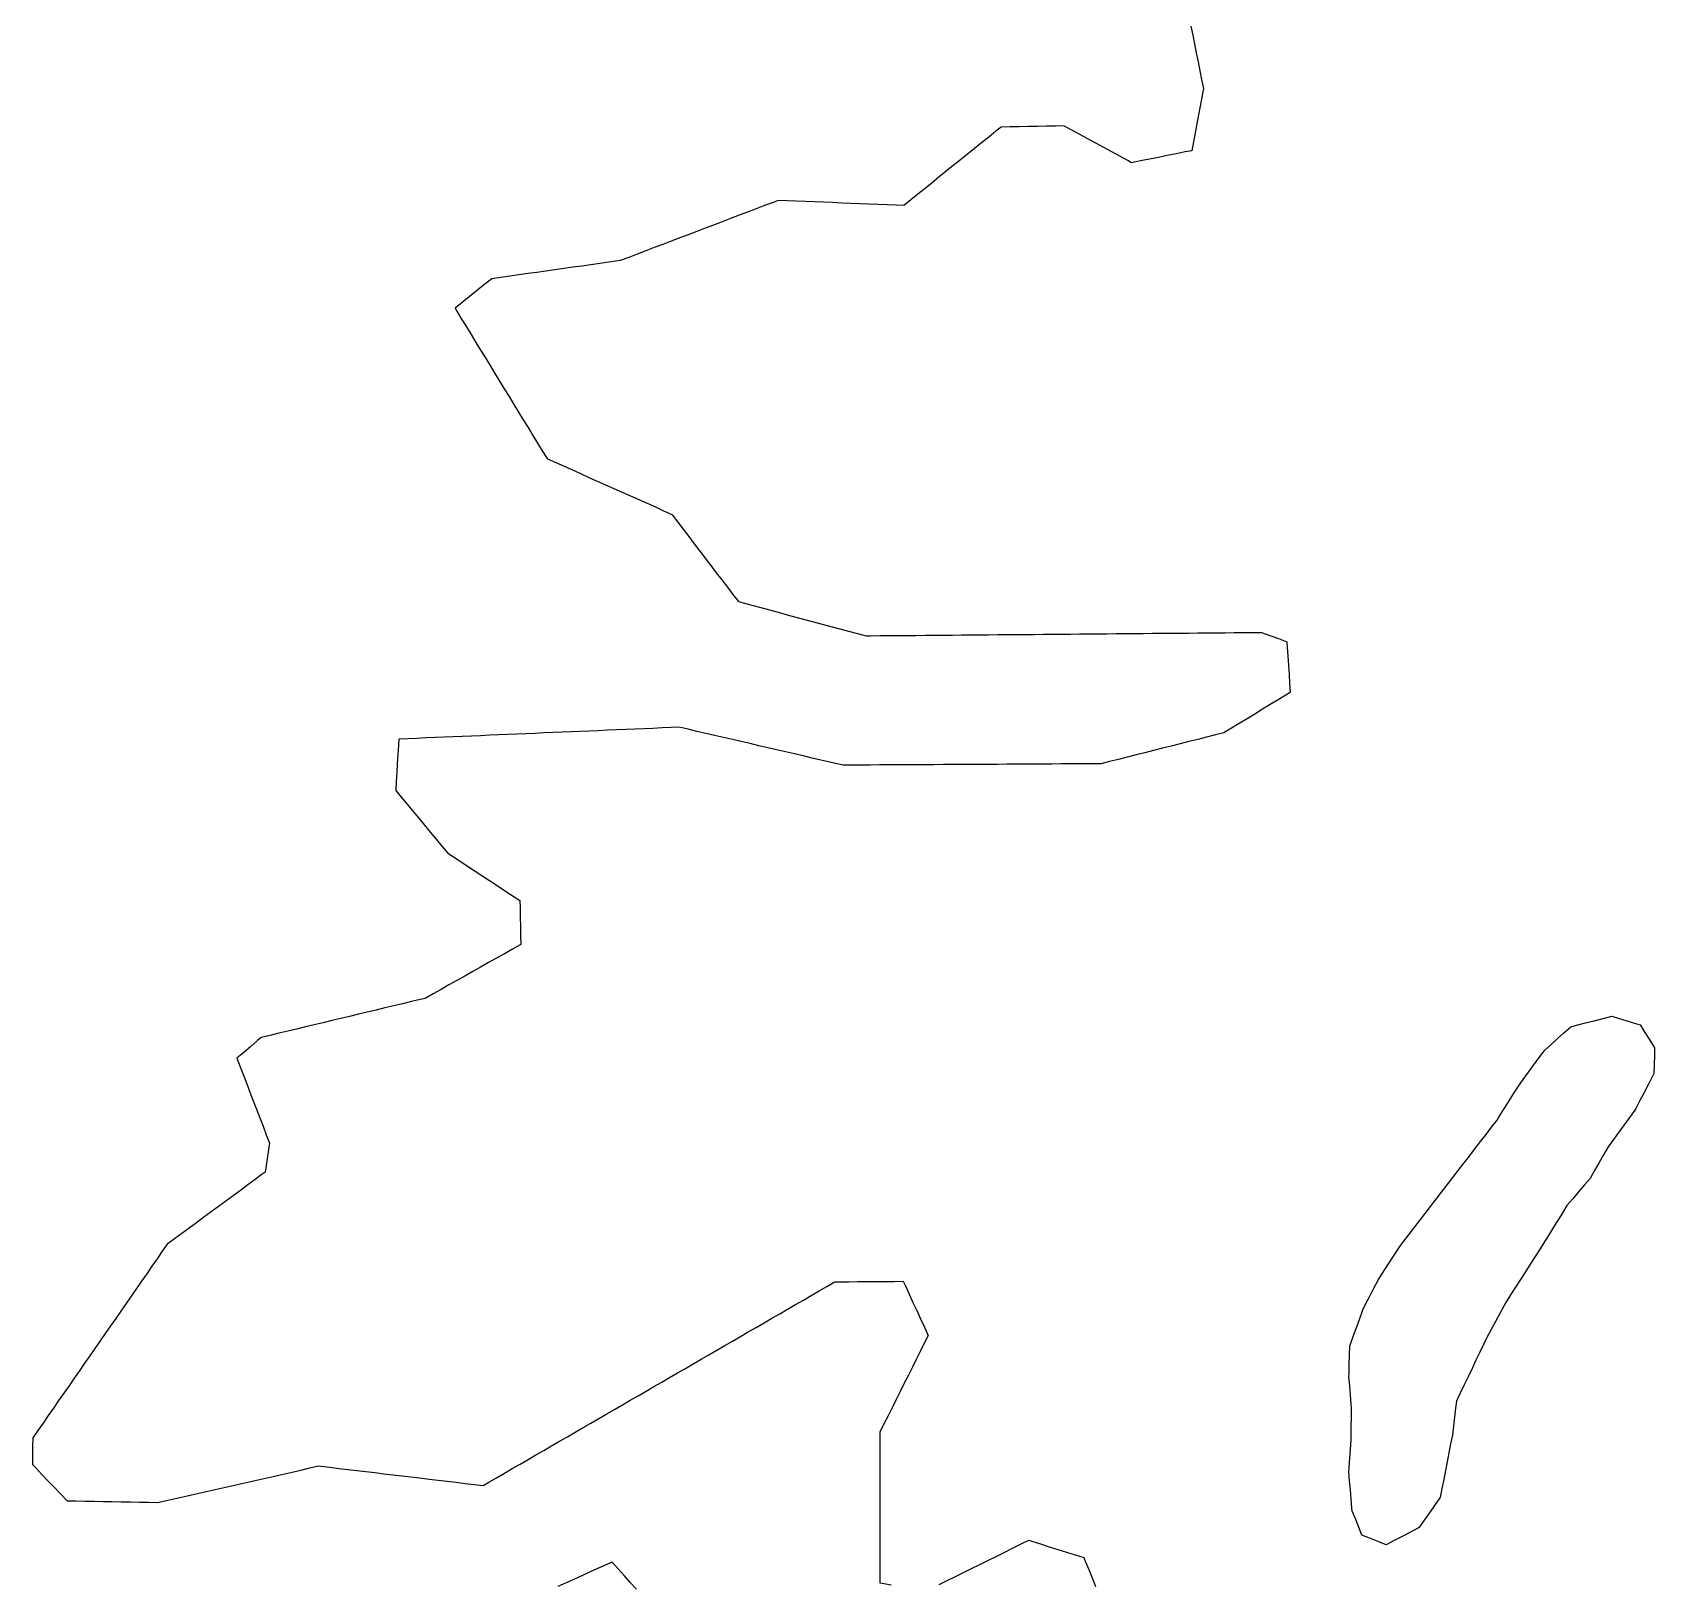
# Model space of a CAD drawing. Header units: millimetres. Extents: x 0 to 2762, y 6 to 2482.
# Drawn here: x 387.5 to 566, y 1112.4 to 1283.1 of the extents above; entities that cross this region are included whole.
import ezdxf

# ---------------------------------------------------------------- set-up
doc = ezdxf.new("R2010")
doc.units = ezdxf.units.MM
for name, color, linetype in [('ALL_HOLES', 1, 'Continuous'), ('ALL_ISLANDS', 7, 'Continuous'), ('OUTLINE_ISLAND_01', 7, 'Continuous'), ('OUTLINE_ISLAND_01_HOLE_63', 1, 'Continuous')]:
    doc.layers.add(name, color=color, linetype=linetype)

msp = doc.modelspace()

# ---------------------------------------------------------------- linework, layer by layer
at = {"layer": 'ALL_HOLES'}
msp.add_lwpolyline([(564.3739, 1173.9313), (564.9039, 1173.0833), (565.4339, 1172.2353), (565.9639, 1171.3873), (565.9453, 1170.5567), (565.923, 1169.5569), (565.9007, 1168.5572), (565.7494, 1168.2672), (565.2868, 1167.3806), (564.8242, 1166.494), (564.3617, 1165.6074), (563.8991, 1164.7208), (563.7757, 1164.55), (563.1902, 1163.7393), (562.6048, 1162.9285), (562.0193, 1162.1178), (561.4339, 1161.3071), (560.8484, 1160.4964), (560.3538, 1159.631), (559.8576, 1158.7628), (559.3614, 1157.8946), (558.8652, 1157.0264), (558.2612, 1156.3178), (557.6125, 1155.5568), (556.9638, 1154.7958), (556.3151, 1154.0347), (556.2016, 1153.8492), (555.6796, 1152.9963), (555.1576, 1152.1433), (554.6356, 1151.2904), (554.1136, 1150.4374), (553.9066, 1150.1143), (553.3671, 1149.2723), (552.8276, 1148.4303), (552.2881, 1147.5884), (551.7486, 1146.7464), (551.2092, 1145.9044), (550.6697, 1145.0624), (550.1302, 1144.2204), (549.5907, 1143.3784), (549.41, 1143.043), (548.9356, 1142.1627), (548.4612, 1141.2824), (547.9869, 1140.402), (547.5125, 1139.5217), (547.1753, 1138.8161), (546.7442, 1137.9138), (546.313, 1137.0115), (545.8818, 1136.1093), (545.4507, 1135.207), (545.0195, 1134.3047), (544.5884, 1133.4024), (544.1572, 1132.5001), (544.0691, 1131.7547), (543.9518, 1130.7616), (543.8344, 1129.7685), (543.7171, 1128.7754), (543.5306, 1127.8213), (543.3389, 1126.8398), (543.1471, 1125.8584), (542.9554, 1124.8769), (542.7636, 1123.8955), (542.5719, 1122.914), (542.3801, 1121.9326), (542.3392, 1121.874), (541.7666, 1121.0542), (541.194, 1120.2344), (540.6214, 1119.4145), (540.0488, 1118.5947), (539.9894, 1118.5637), (539.1025, 1118.1018), (538.2156, 1117.6398), (537.3287, 1117.1778), (536.4418, 1116.7158), (535.6367, 1117.0355), (534.7072, 1117.4044), (533.7778, 1117.7734), (533.4593, 1118.5583), (533.0833, 1119.485), (532.7073, 1120.4116), (532.6779, 1120.7524), (532.5918, 1121.7486), (532.5058, 1122.7449), (532.4197, 1123.7412), (532.3337, 1124.7375), (532.3714, 1125.2514), (532.4445, 1126.2487), (532.5177, 1127.246), (532.5909, 1128.2433), (532.5954, 1128.7375), (532.6046, 1129.7374), (532.6138, 1130.7374), (532.6229, 1131.7374), (532.5854, 1132.198), (532.5043, 1133.1947), (532.4231, 1134.1914), (532.342, 1135.1881), (532.3529, 1135.5716), (532.3814, 1136.5712), (532.4098, 1137.5708), (532.4383, 1138.5704), (532.5192, 1138.7965), (532.856, 1139.7381), (533.1928, 1140.6797), (533.5295, 1141.6213), (533.8663, 1142.5629), (534.1792, 1143.175), (534.6342, 1144.0655), (535.0893, 1144.9559), (535.5443, 1145.8464), (535.759, 1146.1788), (536.3017, 1147.0187), (536.8444, 1147.8587), (537.387, 1148.6986), (537.9297, 1149.5386), (538.2689, 1149.9788), (538.8792, 1150.7709), (539.4896, 1151.563), (540.0999, 1152.3552), (540.7103, 1153.1473), (541.3206, 1153.9394), (541.931, 1154.7316), (542.5413, 1155.5237), (543.1517, 1156.3158), (543.762, 1157.1079), (544.3724, 1157.9001), (544.9827, 1158.6922), (545.5931, 1159.4843), (546.2034, 1160.2765), (546.8138, 1161.0686), (547.4241, 1161.8607), (548.0345, 1162.6529), (548.6448, 1163.445), (548.7901, 1163.6757), (549.323, 1164.5219), (549.8558, 1165.3681), (550.3887, 1166.2143), (550.9215, 1167.0605), (550.937, 1167.0819), (551.5247, 1167.891), (552.1123, 1168.7001), (552.7, 1169.5092), (553.2876, 1170.3183), (553.8753, 1171.1274), (554.511, 1171.7009), (555.2535, 1172.3708), (555.996, 1173.0406), (556.7385, 1173.7104), (557.3877, 1173.8773), (558.3562, 1174.1263), (559.3247, 1174.3752), (560.2933, 1174.6242), (561.2618, 1174.8731), (561.9653, 1174.6602), (562.9224, 1174.3706), (563.8795, 1174.0809)], close=True, dxfattribs=at)
at = {"layer": 'ALL_ISLANDS'}
for points in [[(514.9535, 1283.801), (515.1497, 1282.8204), (515.3458, 1281.8398), (515.542, 1280.8593), (515.7382, 1279.8787), (515.9344, 1278.8981), (516.1305, 1277.9176), (516.3267, 1276.937), (516.1495, 1275.9953), (515.9645, 1275.0126), (515.7795, 1274.0299), (515.5946, 1273.0471), (515.4096, 1272.0644), (515.2246, 1271.0816), (515.0397, 1270.0989), (514.3164, 1269.9529), (513.3362, 1269.7551), (512.3559, 1269.5573), (511.3757, 1269.3595), (510.3955, 1269.1617), (509.4152, 1268.9639), (508.435, 1268.7661), (508.003, 1269.0005), (507.1241, 1269.4774), (506.2451, 1269.9544), (505.3662, 1270.4313), (504.4873, 1270.9082), (503.6083, 1271.3852), (502.7294, 1271.8621), (501.8505, 1272.3391), (500.9715, 1272.816), (500.0737, 1272.801), (499.0738, 1272.7843), (498.074, 1272.7677), (497.0741, 1272.751), (496.0742, 1272.7343), (495.0744, 1272.7176), (494.0745, 1272.7009), (493.4888, 1272.2283), (492.7106, 1271.6003), (491.9324, 1270.9723), (491.1541, 1270.3443), (490.3759, 1269.7164), (489.5977, 1269.0884), (488.8194, 1268.4604), (488.0412, 1267.8324), (487.263, 1267.2045), (486.4847, 1266.5765), (485.7065, 1265.9485), (484.9283, 1265.3205), (484.15, 1264.6926), (483.3718, 1264.0646), (482.5352, 1264.0981), (481.536, 1264.138), (480.5368, 1264.178), (479.5376, 1264.218), (478.5384, 1264.258), (477.5392, 1264.298), (476.54, 1264.338), (475.5408, 1264.3779), (474.5416, 1264.4179), (473.5424, 1264.4579), (472.5432, 1264.4979), (471.544, 1264.5379), (470.5448, 1264.5779), (469.5456, 1264.6179), (468.9943, 1264.408), (468.0597, 1264.0522), (467.1251, 1263.6964), (466.1906, 1263.3406), (465.256, 1262.9848), (464.3214, 1262.629), (463.3869, 1262.2732), (462.4523, 1261.9174), (461.5177, 1261.5617), (460.5832, 1261.2059), (459.6486, 1260.8501), (458.714, 1260.4943), (457.7795, 1260.1385), (456.8449, 1259.7827), (455.9103, 1259.4269), (454.9758, 1259.0711), (454.0412, 1258.7154), (453.1066, 1258.3596), (452.1721, 1258.0038), (451.8949, 1257.9648), (450.9046, 1257.8254), (449.9144, 1257.6861), (448.9242, 1257.5467), (447.9339, 1257.4074), (446.9437, 1257.268), (445.9534, 1257.1287), (444.9632, 1256.9893), (443.9729, 1256.8499), (442.9827, 1256.7106), (441.9925, 1256.5712), (441.0022, 1256.4319), (440.012, 1256.2925), (439.0217, 1256.1532), (438.0315, 1256.0138), (437.8897, 1255.8992), (437.112, 1255.2706), (436.3342, 1254.642), (435.5565, 1254.0134), (434.7788, 1253.3848), (434.0011, 1252.7562), (434.2045, 1252.4237), (434.7263, 1251.5706), (435.248, 1250.7175), (435.7698, 1249.8644), (436.2916, 1249.0114), (436.8134, 1248.1583), (437.3352, 1247.3052), (437.857, 1246.4522), (438.3788, 1245.5991), (438.9006, 1244.746), (439.4224, 1243.8929), (439.9442, 1243.0399), (440.4659, 1242.1868), (440.9877, 1241.3337), (441.5095, 1240.4806), (442.0313, 1239.6276), (442.5531, 1238.7745), (443.0749, 1237.9214), (443.5967, 1237.0683), (444.1185, 1236.2153), (444.1672, 1236.1935), (445.0804, 1235.7859), (445.9935, 1235.3783), (446.9067, 1234.9707), (447.8198, 1234.5631), (448.733, 1234.1555), (449.6462, 1233.7479), (450.5593, 1233.3403), (451.4725, 1232.9327), (452.3856, 1232.5251), (453.2988, 1232.1175), (454.2119, 1231.7099), (455.1251, 1231.3023), (456.0383, 1230.8946), (456.9514, 1230.487), (457.8646, 1230.0794), (457.9017, 1230.0307), (458.5072, 1229.2348), (459.1127, 1228.439), (459.7183, 1227.6432), (460.3238, 1226.8474), (460.9293, 1226.0515), (461.5348, 1225.2557), (462.1404, 1224.4599), (462.7459, 1223.6641), (463.3514, 1222.8682), (463.9569, 1222.0724), (464.5625, 1221.2766), (465.168, 1220.4807), (465.6993, 1220.3389), (466.6655, 1220.0809), (467.6316, 1219.8228), (468.5978, 1219.5648), (469.5639, 1219.3068), (470.5301, 1219.0488), (471.4962, 1218.7908), (472.4623, 1218.5328), (473.4285, 1218.2748), (474.3946, 1218.0168), (475.3608, 1217.7588), (476.3269, 1217.5008), (477.2931, 1217.2428), (478.2592, 1216.9848), (479.2254, 1216.7268), (479.7156, 1216.731), (480.7156, 1216.7396), (481.7155, 1216.7481), (482.7155, 1216.7567), (483.7155, 1216.7653), (484.7154, 1216.7738), (485.7154, 1216.7824), (486.7154, 1216.7909), (487.7153, 1216.7995), (488.7153, 1216.8081), (489.7152, 1216.8166), (490.7152, 1216.8252), (491.7152, 1216.8337), (492.7151, 1216.8423), (493.7151, 1216.8509), (494.7151, 1216.8594), (495.715, 1216.868), (496.715, 1216.8765), (497.7149, 1216.8851), (498.7149, 1216.8937), (499.7149, 1216.9022), (500.7148, 1216.9108), (501.7148, 1216.9193), (502.7148, 1216.9279), (503.7147, 1216.9365), (504.7147, 1216.945), (505.7147, 1216.9536), (506.7146, 1216.9622), (507.7146, 1216.9707), (508.7145, 1216.9793), (509.7145, 1216.9878), (510.7145, 1216.9964), (511.7144, 1217.005), (512.7144, 1217.0135), (513.7144, 1217.0221), (514.7143, 1217.0306), (515.7143, 1217.0392), (516.7143, 1217.0478), (517.7142, 1217.0563), (518.7142, 1217.0649), (519.7141, 1217.0734), (520.7141, 1217.082), (521.7141, 1217.0906), (522.714, 1217.0991), (523.649, 1216.7551), (524.5875, 1216.4097), (525.526, 1216.0644), (525.5636, 1215.4738), (525.6271, 1214.4758), (525.6906, 1213.4779), (525.7541, 1212.4799), (525.8176, 1211.4819), (525.8811, 1210.4839), (525.4028, 1210.1934), (524.548, 1209.6744), (523.6932, 1209.1554), (522.8385, 1208.6364), (521.9837, 1208.1174), (521.129, 1207.5983), (520.2742, 1207.0793), (519.4194, 1206.5603), (518.5647, 1206.0413), (517.6472, 1205.8108), (516.6773, 1205.5672), (515.7074, 1205.3236), (514.7375, 1205.08), (513.7677, 1204.8365), (512.7978, 1204.5929), (511.8279, 1204.3493), (510.858, 1204.1057), (509.8881, 1203.8621), (508.9183, 1203.6185), (507.9484, 1203.3749), (506.9785, 1203.1313), (506.0086, 1202.8877), (505.0388, 1202.6441), (504.6879, 1202.6422), (503.6879, 1202.6367), (502.6879, 1202.6312), (501.6879, 1202.6257), (500.688, 1202.6202), (499.688, 1202.6148), (498.688, 1202.6093), (497.688, 1202.6038), (496.688, 1202.5983), (495.688, 1202.5928), (494.6881, 1202.5874), (493.6881, 1202.5819), (492.6881, 1202.5764), (491.6881, 1202.5709), (490.6881, 1202.5654), (489.6881, 1202.5599), (488.6881, 1202.5545), (487.6882, 1202.549), (486.6882, 1202.5435), (485.6882, 1202.538), (484.6882, 1202.5325), (483.6882, 1202.5271), (482.6882, 1202.5216), (481.6882, 1202.5161), (480.6883, 1202.5106), (479.6883, 1202.5051), (478.6883, 1202.4997), (477.6883, 1202.4942), (476.6883, 1202.4887), (476.1991, 1202.6019), (475.2248, 1202.8274), (474.2506, 1203.0528), (473.2763, 1203.2783), (472.3021, 1203.5037), (471.3278, 1203.7292), (470.3536, 1203.9546), (469.3793, 1204.1801), (468.4051, 1204.4055), (467.4308, 1204.631), (466.4565, 1204.8564), (465.4823, 1205.0819), (464.508, 1205.3073), (463.5338, 1205.5328), (462.5595, 1205.7582), (461.5853, 1205.9837), (460.611, 1206.2091), (459.6368, 1206.4346), (458.6625, 1206.66), (457.7749, 1206.6225), (456.7758, 1206.5802), (455.7767, 1206.538), (454.7776, 1206.4957), (453.7784, 1206.4535), (452.7793, 1206.4112), (451.7802, 1206.369), (450.7811, 1206.3268), (449.782, 1206.2845), (448.7829, 1206.2423), (447.7838, 1206.2), (446.7847, 1206.1578), (445.7856, 1206.1155), (444.7865, 1206.0733), (443.7874, 1206.031), (442.7883, 1205.9888), (441.7892, 1205.9465), (440.7901, 1205.9043), (439.7909, 1205.862), (438.7918, 1205.8198), (437.7927, 1205.7775), (436.7936, 1205.7353), (435.7945, 1205.693), (434.7954, 1205.6508), (433.7963, 1205.6085), (432.7972, 1205.5663), (431.7981, 1205.524), (430.799, 1205.4818), (429.7999, 1205.4395), (428.8008, 1205.3973), (427.8017, 1205.355), (427.7636, 1204.6784), (427.7074, 1203.68), (427.6513, 1202.6816), (427.5951, 1201.6832), (427.5389, 1200.6847), (427.4828, 1199.6863), (428.0859, 1198.96), (428.7247, 1198.1907), (429.3635, 1197.4213), (430.0023, 1196.652), (430.6412, 1195.8826), (431.28, 1195.1133), (431.9188, 1194.3439), (432.5577, 1193.5746), (433.1965, 1192.8053), (433.6011, 1192.5407), (434.438, 1191.9934), (435.275, 1191.4461), (436.1119, 1190.8988), (436.9488, 1190.3515), (437.7858, 1189.8041), (438.6227, 1189.2568), (439.4597, 1188.7095), (440.2966, 1188.1622), (441.1335, 1187.6149), (441.1512, 1186.7579), (441.1719, 1185.7582), (441.1925, 1184.7584), (441.2131, 1183.7586), (441.2338, 1182.7588), (441.1756, 1182.726), (440.3043, 1182.2352), (439.4331, 1181.7443), (438.5618, 1181.2535), (437.6906, 1180.7627), (436.8193, 1180.2718), (435.9481, 1179.781), (435.0768, 1179.2902), (434.2056, 1178.7993), (433.3343, 1178.3085), (432.4631, 1177.8176), (431.5918, 1177.3268), (430.7206, 1176.836), (430.1782, 1176.7067), (429.2055, 1176.4748), (428.2327, 1176.2429), (427.26, 1176.011), (426.2872, 1175.7791), (425.3145, 1175.5472), (424.3417, 1175.3153), (423.369, 1175.0834), (422.3963, 1174.8516), (421.4235, 1174.6197), (420.4508, 1174.3878), (419.478, 1174.1559), (418.5053, 1173.924), (417.5326, 1173.6921), (416.5598, 1173.4602), (415.5871, 1173.2283), (414.6143, 1172.9964), (413.6416, 1172.7645), (412.6688, 1172.5327), (412.2811, 1172.1977), (411.5245, 1171.5438), (410.7678, 1170.89), (410.0112, 1170.2362), (410.369, 1169.3028), (410.7269, 1168.369), (411.0848, 1167.4353), (411.4427, 1166.5015), (411.8006, 1165.5678), (412.1585, 1164.634), (412.5164, 1163.7003), (412.8743, 1162.7665), (413.2322, 1161.8327), (413.5901, 1160.899), (413.56, 1160.6949), (413.414, 1159.7056), (413.2679, 1158.7163), (413.1219, 1157.7271), (412.799, 1157.4893), (411.9939, 1156.8962), (411.1887, 1156.3031), (410.3836, 1155.71), (409.5785, 1155.1169), (408.7733, 1154.5238), (407.9682, 1153.9307), (407.163, 1153.3376), (406.3579, 1152.7446), (405.5528, 1152.1515), (404.7476, 1151.5584), (403.9425, 1150.9653), (403.1373, 1150.3722), (402.3322, 1149.7791), (401.7959, 1149.0064), (401.2258, 1148.1849), (400.6556, 1147.3633), (400.0855, 1146.5418), (399.5153, 1145.7203), (398.9452, 1144.8987), (398.375, 1144.0772), (397.8049, 1143.2556), (397.2347, 1142.4341), (396.6646, 1141.6126), (396.0944, 1140.791), (395.5242, 1139.9695), (394.9541, 1139.148), (394.3839, 1138.3264), (393.8138, 1137.5049), (393.2436, 1136.6833), (392.6735, 1135.8618), (392.1033, 1135.0403), (391.5332, 1134.2187), (390.963, 1133.3972), (390.3929, 1132.5757), (389.8227, 1131.7541), (389.2526, 1130.9326), (388.6824, 1130.111), (388.1123, 1129.2895), (387.5421, 1128.468), (387.5315, 1127.5363), (387.5201, 1126.5364), (387.5087, 1125.5364), (387.8664, 1125.1645), (388.5596, 1124.4437), (389.2527, 1123.723), (389.9459, 1123.0022), (390.6391, 1122.2814), (391.3323, 1121.5606), (392.2828, 1121.5427), (393.2826, 1121.5239), (394.2824, 1121.505), (395.2823, 1121.4861), (396.2821, 1121.4673), (397.2819, 1121.4484), (398.2817, 1121.4295), (399.2815, 1121.4107), (400.2814, 1121.3918), (401.2812, 1121.373), (401.4418, 1121.4093), (402.4171, 1121.6302), (403.3924, 1121.8511), (404.3677, 1122.072), (405.343, 1122.2928), (406.3183, 1122.5137), (407.2936, 1122.7346), (408.2689, 1122.9555), (409.2442, 1123.1764), (410.2195, 1123.3973), (411.1948, 1123.6181), (412.1701, 1123.839), (413.1454, 1124.0599), (414.1207, 1124.2808), (415.096, 1124.5017), (416.0713, 1124.7226), (417.0466, 1124.9434), (418.0219, 1125.1643), (418.9972, 1125.3852), (419.2205, 1125.3587), (420.2136, 1125.241), (421.2066, 1125.1233), (422.1997, 1125.0056), (423.1927, 1124.8878), (424.1858, 1124.7701), (425.1788, 1124.6524), (426.1719, 1124.5347), (427.1649, 1124.4169), (428.158, 1124.2992), (429.151, 1124.1815), (430.1441, 1124.0638), (431.1371, 1123.946), (432.1301, 1123.8283), (433.1232, 1123.7106), (434.1162, 1123.5929), (435.1093, 1123.4751), (436.1023, 1123.3574), (437.0954, 1123.2397), (437.7042, 1123.5923), (438.5696, 1124.0934), (439.4349, 1124.5946), (440.3003, 1125.0957), (441.1657, 1125.5969), (442.031, 1126.098), (442.8964, 1126.5992), (443.7617, 1127.1003), (444.6271, 1127.6015), (445.4925, 1128.1026), (446.3578, 1128.6038), (447.2232, 1129.1049), (448.0885, 1129.6061), (448.9539, 1130.1072), (449.8193, 1130.6084), (450.6846, 1131.1095), (451.55, 1131.6107), (452.4153, 1132.1118), (453.2807, 1132.613), (454.1461, 1133.1141), (455.0114, 1133.6153), (455.8768, 1134.1164), (456.7421, 1134.6176), (457.6075, 1135.1187), (458.4729, 1135.6199), (459.3382, 1136.121), (460.2036, 1136.6222), (461.0689, 1137.1233), (461.9343, 1137.6245), (462.7997, 1138.1256), (463.665, 1138.6268), (464.5304, 1139.1279), (465.3957, 1139.6291), (466.2611, 1140.1302), (467.1265, 1140.6314), (467.9918, 1141.1325), (468.8572, 1141.6337), (469.7225, 1142.1348), (470.5879, 1142.636), (471.4533, 1143.1371), (472.3186, 1143.6383), (473.184, 1144.1394), (474.0493, 1144.6406), (474.9147, 1145.1417), (475.7801, 1145.6429), (476.3058, 1145.6475), (477.3057, 1145.6562), (478.3057, 1145.665), (479.3056, 1145.6737), (480.3056, 1145.6825), (481.3056, 1145.6912), (482.3055, 1145.7), (483.3055, 1145.7087), (483.5391, 1145.2037), (483.9589, 1144.2961), (484.3787, 1143.3885), (484.7985, 1142.4808), (485.2183, 1141.5732), (485.6381, 1140.6656), (486.0579, 1139.758), (485.6565, 1138.9544), (485.2096, 1138.0598), (484.7627, 1137.1652), (484.3158, 1136.2706), (483.8689, 1135.376), (483.422, 1134.4814), (482.9751, 1133.5868), (482.5282, 1132.6923), (482.0813, 1131.7977), (481.6344, 1130.9031), (481.1875, 1130.0085), (480.7406, 1129.1139), (480.7401, 1128.5232), (480.7392, 1127.5232), (480.7383, 1126.5232), (480.7375, 1125.5232), (480.7366, 1124.5232), (480.7358, 1123.5232), (480.7349, 1122.5232), (480.734, 1121.5232), (480.7332, 1120.5232), (480.7323, 1119.5232), (480.7314, 1118.5232), (480.7306, 1117.5232), (480.7297, 1116.5232), (480.7289, 1115.5232), (480.728, 1114.5232), (480.7271, 1113.5232), (480.7263, 1112.5232), (480.9828, 1112.4824), (481.9704, 1112.3253)], [(487.2464, 1112.3499), (488.1435, 1112.7918), (489.0406, 1113.2336), (489.9377, 1113.6755), (490.8348, 1114.1173), (491.7319, 1114.5592), (492.629, 1115.001), (493.5261, 1115.4428), (494.4232, 1115.8847), (495.3203, 1116.3265), (496.2173, 1116.7684), (497.1144, 1117.2102), (497.4561, 1117.1035), (498.4107, 1116.8055), (499.3652, 1116.5075), (500.3198, 1116.2094), (501.2743, 1115.9114), (502.2289, 1115.6133), (503.1834, 1115.3153), (503.3406, 1114.926), (503.7149, 1113.9988), (504.0893, 1113.0715), (504.4637, 1112.1442)], [(453.9505, 1111.832), (453.2845, 1112.578), (452.6186, 1113.324), (451.9526, 1114.07), (451.2866, 1114.8159), (450.7738, 1114.5849), (449.8621, 1114.1741), (448.9504, 1113.7633), (448.0386, 1113.3525), (447.1269, 1112.9418), (446.2152, 1112.531), (445.3034, 1112.1202)]]:
    msp.add_lwpolyline(points, dxfattribs=at)
at = {"layer": 'OUTLINE_ISLAND_01'}
for points in [[(514.9535, 1283.801), (515.1497, 1282.8204), (515.3458, 1281.8398), (515.542, 1280.8593), (515.7382, 1279.8787), (515.9344, 1278.8981), (516.1305, 1277.9176), (516.3267, 1276.937), (516.1495, 1275.9953), (515.9645, 1275.0126), (515.7795, 1274.0299), (515.5946, 1273.0471), (515.4096, 1272.0644), (515.2246, 1271.0816), (515.0397, 1270.0989), (514.3164, 1269.9529), (513.3362, 1269.7551), (512.3559, 1269.5573), (511.3757, 1269.3595), (510.3955, 1269.1617), (509.4152, 1268.9639), (508.435, 1268.7661), (508.003, 1269.0005), (507.1241, 1269.4774), (506.2451, 1269.9544), (505.3662, 1270.4313), (504.4873, 1270.9082), (503.6083, 1271.3852), (502.7294, 1271.8621), (501.8505, 1272.3391), (500.9715, 1272.816), (500.0737, 1272.801), (499.0738, 1272.7843), (498.074, 1272.7677), (497.0741, 1272.751), (496.0742, 1272.7343), (495.0744, 1272.7176), (494.0745, 1272.7009), (493.4888, 1272.2283), (492.7106, 1271.6003), (491.9324, 1270.9723), (491.1541, 1270.3443), (490.3759, 1269.7164), (489.5977, 1269.0884), (488.8194, 1268.4604), (488.0412, 1267.8324), (487.263, 1267.2045), (486.4847, 1266.5765), (485.7065, 1265.9485), (484.9283, 1265.3205), (484.15, 1264.6926), (483.3718, 1264.0646), (482.5352, 1264.0981), (481.536, 1264.138), (480.5368, 1264.178), (479.5376, 1264.218), (478.5384, 1264.258), (477.5392, 1264.298), (476.54, 1264.338), (475.5408, 1264.3779), (474.5416, 1264.4179), (473.5424, 1264.4579), (472.5432, 1264.4979), (471.544, 1264.5379), (470.5448, 1264.5779), (469.5456, 1264.6179), (468.9943, 1264.408), (468.0597, 1264.0522), (467.1251, 1263.6964), (466.1906, 1263.3406), (465.256, 1262.9848), (464.3214, 1262.629), (463.3869, 1262.2732), (462.4523, 1261.9174), (461.5177, 1261.5617), (460.5832, 1261.2059), (459.6486, 1260.8501), (458.714, 1260.4943), (457.7795, 1260.1385), (456.8449, 1259.7827), (455.9103, 1259.4269), (454.9758, 1259.0711), (454.0412, 1258.7154), (453.1066, 1258.3596), (452.1721, 1258.0038), (451.8949, 1257.9648), (450.9046, 1257.8254), (449.9144, 1257.6861), (448.9242, 1257.5467), (447.9339, 1257.4074), (446.9437, 1257.268), (445.9534, 1257.1287), (444.9632, 1256.9893), (443.9729, 1256.8499), (442.9827, 1256.7106), (441.9925, 1256.5712), (441.0022, 1256.4319), (440.012, 1256.2925), (439.0217, 1256.1532), (438.0315, 1256.0138), (437.8897, 1255.8992), (437.112, 1255.2706), (436.3342, 1254.642), (435.5565, 1254.0134), (434.7788, 1253.3848), (434.0011, 1252.7562), (434.2045, 1252.4237), (434.7263, 1251.5706), (435.248, 1250.7175), (435.7698, 1249.8644), (436.2916, 1249.0114), (436.8134, 1248.1583), (437.3352, 1247.3052), (437.857, 1246.4522), (438.3788, 1245.5991), (438.9006, 1244.746), (439.4224, 1243.8929), (439.9442, 1243.0399), (440.4659, 1242.1868), (440.9877, 1241.3337), (441.5095, 1240.4806), (442.0313, 1239.6276), (442.5531, 1238.7745), (443.0749, 1237.9214), (443.5967, 1237.0683), (444.1185, 1236.2153), (444.1672, 1236.1935), (445.0804, 1235.7859), (445.9935, 1235.3783), (446.9067, 1234.9707), (447.8198, 1234.5631), (448.733, 1234.1555), (449.6462, 1233.7479), (450.5593, 1233.3403), (451.4725, 1232.9327), (452.3856, 1232.5251), (453.2988, 1232.1175), (454.2119, 1231.7099), (455.1251, 1231.3023), (456.0383, 1230.8946), (456.9514, 1230.487), (457.8646, 1230.0794), (457.9017, 1230.0307), (458.5072, 1229.2348), (459.1127, 1228.439), (459.7183, 1227.6432), (460.3238, 1226.8474), (460.9293, 1226.0515), (461.5348, 1225.2557), (462.1404, 1224.4599), (462.7459, 1223.6641), (463.3514, 1222.8682), (463.9569, 1222.0724), (464.5625, 1221.2766), (465.168, 1220.4807), (465.6993, 1220.3389), (466.6655, 1220.0809), (467.6316, 1219.8228), (468.5978, 1219.5648), (469.5639, 1219.3068), (470.5301, 1219.0488), (471.4962, 1218.7908), (472.4623, 1218.5328), (473.4285, 1218.2748), (474.3946, 1218.0168), (475.3608, 1217.7588), (476.3269, 1217.5008), (477.2931, 1217.2428), (478.2592, 1216.9848), (479.2254, 1216.7268), (479.7156, 1216.731), (480.7156, 1216.7396), (481.7155, 1216.7481), (482.7155, 1216.7567), (483.7155, 1216.7653), (484.7154, 1216.7738), (485.7154, 1216.7824), (486.7154, 1216.7909), (487.7153, 1216.7995), (488.7153, 1216.8081), (489.7152, 1216.8166), (490.7152, 1216.8252), (491.7152, 1216.8337), (492.7151, 1216.8423), (493.7151, 1216.8509), (494.7151, 1216.8594), (495.715, 1216.868), (496.715, 1216.8765), (497.7149, 1216.8851), (498.7149, 1216.8937), (499.7149, 1216.9022), (500.7148, 1216.9108), (501.7148, 1216.9193), (502.7148, 1216.9279), (503.7147, 1216.9365), (504.7147, 1216.945), (505.7147, 1216.9536), (506.7146, 1216.9622), (507.7146, 1216.9707), (508.7145, 1216.9793), (509.7145, 1216.9878), (510.7145, 1216.9964), (511.7144, 1217.005), (512.7144, 1217.0135), (513.7144, 1217.0221), (514.7143, 1217.0306), (515.7143, 1217.0392), (516.7143, 1217.0478), (517.7142, 1217.0563), (518.7142, 1217.0649), (519.7141, 1217.0734), (520.7141, 1217.082), (521.7141, 1217.0906), (522.714, 1217.0991), (523.649, 1216.7551), (524.5875, 1216.4097), (525.526, 1216.0644), (525.5636, 1215.4738), (525.6271, 1214.4758), (525.6906, 1213.4779), (525.7541, 1212.4799), (525.8176, 1211.4819), (525.8811, 1210.4839), (525.4028, 1210.1934), (524.548, 1209.6744), (523.6932, 1209.1554), (522.8385, 1208.6364), (521.9837, 1208.1174), (521.129, 1207.5983), (520.2742, 1207.0793), (519.4194, 1206.5603), (518.5647, 1206.0413), (517.6472, 1205.8108), (516.6773, 1205.5672), (515.7074, 1205.3236), (514.7375, 1205.08), (513.7677, 1204.8365), (512.7978, 1204.5929), (511.8279, 1204.3493), (510.858, 1204.1057), (509.8881, 1203.8621), (508.9183, 1203.6185), (507.9484, 1203.3749), (506.9785, 1203.1313), (506.0086, 1202.8877), (505.0388, 1202.6441), (504.6879, 1202.6422), (503.6879, 1202.6367), (502.6879, 1202.6312), (501.6879, 1202.6257), (500.688, 1202.6202), (499.688, 1202.6148), (498.688, 1202.6093), (497.688, 1202.6038), (496.688, 1202.5983), (495.688, 1202.5928), (494.6881, 1202.5874), (493.6881, 1202.5819), (492.6881, 1202.5764), (491.6881, 1202.5709), (490.6881, 1202.5654), (489.6881, 1202.5599), (488.6881, 1202.5545), (487.6882, 1202.549), (486.6882, 1202.5435), (485.6882, 1202.538), (484.6882, 1202.5325), (483.6882, 1202.5271), (482.6882, 1202.5216), (481.6882, 1202.5161), (480.6883, 1202.5106), (479.6883, 1202.5051), (478.6883, 1202.4997), (477.6883, 1202.4942), (476.6883, 1202.4887), (476.1991, 1202.6019), (475.2248, 1202.8274), (474.2506, 1203.0528), (473.2763, 1203.2783), (472.3021, 1203.5037), (471.3278, 1203.7292), (470.3536, 1203.9546), (469.3793, 1204.1801), (468.4051, 1204.4055), (467.4308, 1204.631), (466.4565, 1204.8564), (465.4823, 1205.0819), (464.508, 1205.3073), (463.5338, 1205.5328), (462.5595, 1205.7582), (461.5853, 1205.9837), (460.611, 1206.2091), (459.6368, 1206.4346), (458.6625, 1206.66), (457.7749, 1206.6225), (456.7758, 1206.5802), (455.7767, 1206.538), (454.7776, 1206.4957), (453.7784, 1206.4535), (452.7793, 1206.4112), (451.7802, 1206.369), (450.7811, 1206.3268), (449.782, 1206.2845), (448.7829, 1206.2423), (447.7838, 1206.2), (446.7847, 1206.1578), (445.7856, 1206.1155), (444.7865, 1206.0733), (443.7874, 1206.031), (442.7883, 1205.9888), (441.7892, 1205.9465), (440.7901, 1205.9043), (439.7909, 1205.862), (438.7918, 1205.8198), (437.7927, 1205.7775), (436.7936, 1205.7353), (435.7945, 1205.693), (434.7954, 1205.6508), (433.7963, 1205.6085), (432.7972, 1205.5663), (431.7981, 1205.524), (430.799, 1205.4818), (429.7999, 1205.4395), (428.8008, 1205.3973), (427.8017, 1205.355), (427.7636, 1204.6784), (427.7074, 1203.68), (427.6513, 1202.6816), (427.5951, 1201.6832), (427.5389, 1200.6847), (427.4828, 1199.6863), (428.0859, 1198.96), (428.7247, 1198.1907), (429.3635, 1197.4213), (430.0023, 1196.652), (430.6412, 1195.8826), (431.28, 1195.1133), (431.9188, 1194.3439), (432.5577, 1193.5746), (433.1965, 1192.8053), (433.6011, 1192.5407), (434.438, 1191.9934), (435.275, 1191.4461), (436.1119, 1190.8988), (436.9488, 1190.3515), (437.7858, 1189.8041), (438.6227, 1189.2568), (439.4597, 1188.7095), (440.2966, 1188.1622), (441.1335, 1187.6149), (441.1512, 1186.7579), (441.1719, 1185.7582), (441.1925, 1184.7584), (441.2131, 1183.7586), (441.2338, 1182.7588), (441.1756, 1182.726), (440.3043, 1182.2352), (439.4331, 1181.7443), (438.5618, 1181.2535), (437.6906, 1180.7627), (436.8193, 1180.2718), (435.9481, 1179.781), (435.0768, 1179.2902), (434.2056, 1178.7993), (433.3343, 1178.3085), (432.4631, 1177.8176), (431.5918, 1177.3268), (430.7206, 1176.836), (430.1782, 1176.7067), (429.2055, 1176.4748), (428.2327, 1176.2429), (427.26, 1176.011), (426.2872, 1175.7791), (425.3145, 1175.5472), (424.3417, 1175.3153), (423.369, 1175.0834), (422.3963, 1174.8516), (421.4235, 1174.6197), (420.4508, 1174.3878), (419.478, 1174.1559), (418.5053, 1173.924), (417.5326, 1173.6921), (416.5598, 1173.4602), (415.5871, 1173.2283), (414.6143, 1172.9964), (413.6416, 1172.7645), (412.6688, 1172.5327), (412.2811, 1172.1977), (411.5245, 1171.5438), (410.7678, 1170.89), (410.0112, 1170.2362), (410.369, 1169.3028), (410.7269, 1168.369), (411.0848, 1167.4353), (411.4427, 1166.5015), (411.8006, 1165.5678), (412.1585, 1164.634), (412.5164, 1163.7003), (412.8743, 1162.7665), (413.2322, 1161.8327), (413.5901, 1160.899), (413.56, 1160.6949), (413.414, 1159.7056), (413.2679, 1158.7163), (413.1219, 1157.7271), (412.799, 1157.4893), (411.9939, 1156.8962), (411.1887, 1156.3031), (410.3836, 1155.71), (409.5785, 1155.1169), (408.7733, 1154.5238), (407.9682, 1153.9307), (407.163, 1153.3376), (406.3579, 1152.7446), (405.5528, 1152.1515), (404.7476, 1151.5584), (403.9425, 1150.9653), (403.1373, 1150.3722), (402.3322, 1149.7791), (401.7959, 1149.0064), (401.2258, 1148.1849), (400.6556, 1147.3633), (400.0855, 1146.5418), (399.5153, 1145.7203), (398.9452, 1144.8987), (398.375, 1144.0772), (397.8049, 1143.2556), (397.2347, 1142.4341), (396.6646, 1141.6126), (396.0944, 1140.791), (395.5242, 1139.9695), (394.9541, 1139.148), (394.3839, 1138.3264), (393.8138, 1137.5049), (393.2436, 1136.6833), (392.6735, 1135.8618), (392.1033, 1135.0403), (391.5332, 1134.2187), (390.963, 1133.3972), (390.3929, 1132.5757), (389.8227, 1131.7541), (389.2526, 1130.9326), (388.6824, 1130.111), (388.1123, 1129.2895), (387.5421, 1128.468), (387.5315, 1127.5363), (387.5201, 1126.5364), (387.5087, 1125.5364), (387.8664, 1125.1645), (388.5596, 1124.4437), (389.2527, 1123.723), (389.9459, 1123.0022), (390.6391, 1122.2814), (391.3323, 1121.5606), (392.2828, 1121.5427), (393.2826, 1121.5239), (394.2824, 1121.505), (395.2823, 1121.4861), (396.2821, 1121.4673), (397.2819, 1121.4484), (398.2817, 1121.4295), (399.2815, 1121.4107), (400.2814, 1121.3918), (401.2812, 1121.373), (401.4418, 1121.4093), (402.4171, 1121.6302), (403.3924, 1121.8511), (404.3677, 1122.072), (405.343, 1122.2928), (406.3183, 1122.5137), (407.2936, 1122.7346), (408.2689, 1122.9555), (409.2442, 1123.1764), (410.2195, 1123.3973), (411.1948, 1123.6181), (412.1701, 1123.839), (413.1454, 1124.0599), (414.1207, 1124.2808), (415.096, 1124.5017), (416.0713, 1124.7226), (417.0466, 1124.9434), (418.0219, 1125.1643), (418.9972, 1125.3852), (419.2205, 1125.3587), (420.2136, 1125.241), (421.2066, 1125.1233), (422.1997, 1125.0056), (423.1927, 1124.8878), (424.1858, 1124.7701), (425.1788, 1124.6524), (426.1719, 1124.5347), (427.1649, 1124.4169), (428.158, 1124.2992), (429.151, 1124.1815), (430.1441, 1124.0638), (431.1371, 1123.946), (432.1301, 1123.8283), (433.1232, 1123.7106), (434.1162, 1123.5929), (435.1093, 1123.4751), (436.1023, 1123.3574), (437.0954, 1123.2397), (437.7042, 1123.5923), (438.5696, 1124.0934), (439.4349, 1124.5946), (440.3003, 1125.0957), (441.1657, 1125.5969), (442.031, 1126.098), (442.8964, 1126.5992), (443.7617, 1127.1003), (444.6271, 1127.6015), (445.4925, 1128.1026), (446.3578, 1128.6038), (447.2232, 1129.1049), (448.0885, 1129.6061), (448.9539, 1130.1072), (449.8193, 1130.6084), (450.6846, 1131.1095), (451.55, 1131.6107), (452.4153, 1132.1118), (453.2807, 1132.613), (454.1461, 1133.1141), (455.0114, 1133.6153), (455.8768, 1134.1164), (456.7421, 1134.6176), (457.6075, 1135.1187), (458.4729, 1135.6199), (459.3382, 1136.121), (460.2036, 1136.6222), (461.0689, 1137.1233), (461.9343, 1137.6245), (462.7997, 1138.1256), (463.665, 1138.6268), (464.5304, 1139.1279), (465.3957, 1139.6291), (466.2611, 1140.1302), (467.1265, 1140.6314), (467.9918, 1141.1325), (468.8572, 1141.6337), (469.7225, 1142.1348), (470.5879, 1142.636), (471.4533, 1143.1371), (472.3186, 1143.6383), (473.184, 1144.1394), (474.0493, 1144.6406), (474.9147, 1145.1417), (475.7801, 1145.6429), (476.3058, 1145.6475), (477.3057, 1145.6562), (478.3057, 1145.665), (479.3056, 1145.6737), (480.3056, 1145.6825), (481.3056, 1145.6912), (482.3055, 1145.7), (483.3055, 1145.7087), (483.5391, 1145.2037), (483.9589, 1144.2961), (484.3787, 1143.3885), (484.7985, 1142.4808), (485.2183, 1141.5732), (485.6381, 1140.6656), (486.0579, 1139.758), (485.6565, 1138.9544), (485.2096, 1138.0598), (484.7627, 1137.1652), (484.3158, 1136.2706), (483.8689, 1135.376), (483.422, 1134.4814), (482.9751, 1133.5868), (482.5282, 1132.6923), (482.0813, 1131.7977), (481.6344, 1130.9031), (481.1875, 1130.0085), (480.7406, 1129.1139), (480.7401, 1128.5232), (480.7392, 1127.5232), (480.7383, 1126.5232), (480.7375, 1125.5232), (480.7366, 1124.5232), (480.7358, 1123.5232), (480.7349, 1122.5232), (480.734, 1121.5232), (480.7332, 1120.5232), (480.7323, 1119.5232), (480.7314, 1118.5232), (480.7306, 1117.5232), (480.7297, 1116.5232), (480.7289, 1115.5232), (480.728, 1114.5232), (480.7271, 1113.5232), (480.7263, 1112.5232), (480.9828, 1112.4824), (481.9704, 1112.3253)], [(487.2464, 1112.3499), (488.1435, 1112.7918), (489.0406, 1113.2336), (489.9377, 1113.6755), (490.8348, 1114.1173), (491.7319, 1114.5592), (492.629, 1115.001), (493.5261, 1115.4428), (494.4232, 1115.8847), (495.3203, 1116.3265), (496.2173, 1116.7684), (497.1144, 1117.2102), (497.4561, 1117.1035), (498.4107, 1116.8055), (499.3652, 1116.5075), (500.3198, 1116.2094), (501.2743, 1115.9114), (502.2289, 1115.6133), (503.1834, 1115.3153), (503.3406, 1114.926), (503.7149, 1113.9988), (504.0893, 1113.0715), (504.4637, 1112.1442)], [(453.9505, 1111.832), (453.2845, 1112.578), (452.6186, 1113.324), (451.9526, 1114.07), (451.2866, 1114.8159), (450.7738, 1114.5849), (449.8621, 1114.1741), (448.9504, 1113.7633), (448.0386, 1113.3525), (447.1269, 1112.9418), (446.2152, 1112.531), (445.3034, 1112.1202)]]:
    msp.add_lwpolyline(points, dxfattribs=at)
at = {"layer": 'OUTLINE_ISLAND_01_HOLE_63'}
msp.add_lwpolyline([(564.3739, 1173.9313), (564.9039, 1173.0833), (565.4339, 1172.2353), (565.9639, 1171.3873), (565.9453, 1170.5567), (565.923, 1169.5569), (565.9007, 1168.5572), (565.7494, 1168.2672), (565.2868, 1167.3806), (564.8242, 1166.494), (564.3617, 1165.6074), (563.8991, 1164.7208), (563.7757, 1164.55), (563.1902, 1163.7393), (562.6048, 1162.9285), (562.0193, 1162.1178), (561.4339, 1161.3071), (560.8484, 1160.4964), (560.3538, 1159.631), (559.8576, 1158.7628), (559.3614, 1157.8946), (558.8652, 1157.0264), (558.2612, 1156.3178), (557.6125, 1155.5568), (556.9638, 1154.7958), (556.3151, 1154.0347), (556.2016, 1153.8492), (555.6796, 1152.9963), (555.1576, 1152.1433), (554.6356, 1151.2904), (554.1136, 1150.4374), (553.9066, 1150.1143), (553.3671, 1149.2723), (552.8276, 1148.4303), (552.2881, 1147.5884), (551.7486, 1146.7464), (551.2092, 1145.9044), (550.6697, 1145.0624), (550.1302, 1144.2204), (549.5907, 1143.3784), (549.41, 1143.043), (548.9356, 1142.1627), (548.4612, 1141.2824), (547.9869, 1140.402), (547.5125, 1139.5217), (547.1753, 1138.8161), (546.7442, 1137.9138), (546.313, 1137.0115), (545.8818, 1136.1093), (545.4507, 1135.207), (545.0195, 1134.3047), (544.5884, 1133.4024), (544.1572, 1132.5001), (544.0691, 1131.7547), (543.9518, 1130.7616), (543.8344, 1129.7685), (543.7171, 1128.7754), (543.5306, 1127.8213), (543.3389, 1126.8398), (543.1471, 1125.8584), (542.9554, 1124.8769), (542.7636, 1123.8955), (542.5719, 1122.914), (542.3801, 1121.9326), (542.3392, 1121.874), (541.7666, 1121.0542), (541.194, 1120.2344), (540.6214, 1119.4145), (540.0488, 1118.5947), (539.9894, 1118.5637), (539.1025, 1118.1018), (538.2156, 1117.6398), (537.3287, 1117.1778), (536.4418, 1116.7158), (535.6367, 1117.0355), (534.7072, 1117.4044), (533.7778, 1117.7734), (533.4593, 1118.5583), (533.0833, 1119.485), (532.7073, 1120.4116), (532.6779, 1120.7524), (532.5918, 1121.7486), (532.5058, 1122.7449), (532.4197, 1123.7412), (532.3337, 1124.7375), (532.3714, 1125.2514), (532.4445, 1126.2487), (532.5177, 1127.246), (532.5909, 1128.2433), (532.5954, 1128.7375), (532.6046, 1129.7374), (532.6138, 1130.7374), (532.6229, 1131.7374), (532.5854, 1132.198), (532.5043, 1133.1947), (532.4231, 1134.1914), (532.342, 1135.1881), (532.3529, 1135.5716), (532.3814, 1136.5712), (532.4098, 1137.5708), (532.4383, 1138.5704), (532.5192, 1138.7965), (532.856, 1139.7381), (533.1928, 1140.6797), (533.5295, 1141.6213), (533.8663, 1142.5629), (534.1792, 1143.175), (534.6342, 1144.0655), (535.0893, 1144.9559), (535.5443, 1145.8464), (535.759, 1146.1788), (536.3017, 1147.0187), (536.8444, 1147.8587), (537.387, 1148.6986), (537.9297, 1149.5386), (538.2689, 1149.9788), (538.8792, 1150.7709), (539.4896, 1151.563), (540.0999, 1152.3552), (540.7103, 1153.1473), (541.3206, 1153.9394), (541.931, 1154.7316), (542.5413, 1155.5237), (543.1517, 1156.3158), (543.762, 1157.1079), (544.3724, 1157.9001), (544.9827, 1158.6922), (545.5931, 1159.4843), (546.2034, 1160.2765), (546.8138, 1161.0686), (547.4241, 1161.8607), (548.0345, 1162.6529), (548.6448, 1163.445), (548.7901, 1163.6757), (549.323, 1164.5219), (549.8558, 1165.3681), (550.3887, 1166.2143), (550.9215, 1167.0605), (550.937, 1167.0819), (551.5247, 1167.891), (552.1123, 1168.7001), (552.7, 1169.5092), (553.2876, 1170.3183), (553.8753, 1171.1274), (554.511, 1171.7009), (555.2535, 1172.3708), (555.996, 1173.0406), (556.7385, 1173.7104), (557.3877, 1173.8773), (558.3562, 1174.1263), (559.3247, 1174.3752), (560.2933, 1174.6242), (561.2618, 1174.8731), (561.9653, 1174.6602), (562.9224, 1174.3706), (563.8795, 1174.0809)], close=True, dxfattribs=at)

doc.saveas('drawing.dxf')
